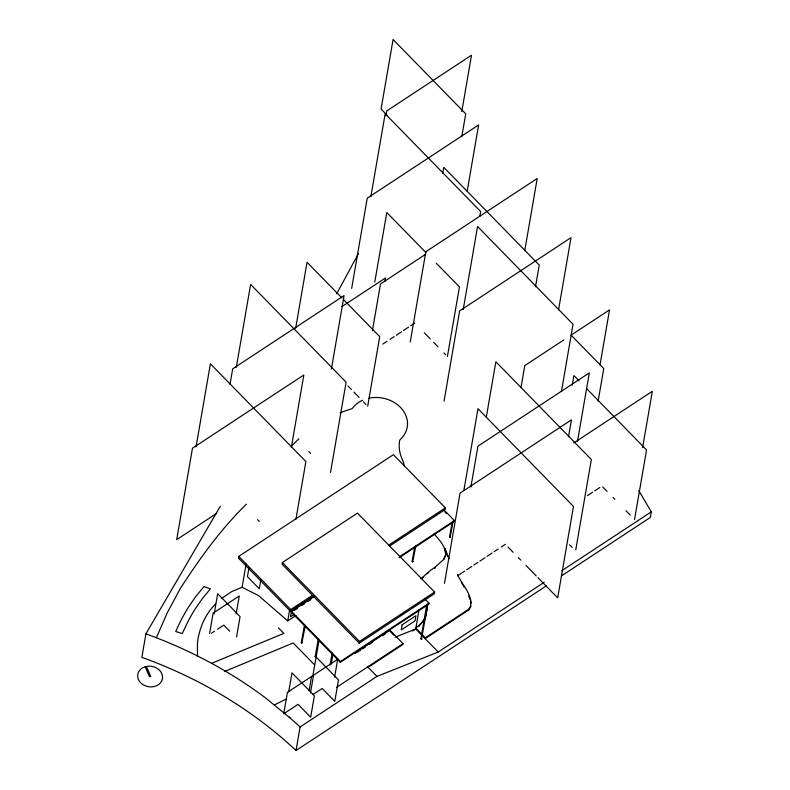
<?xml version="1.0" encoding="UTF-8"?>
<svg xmlns="http://www.w3.org/2000/svg" width="790" height="790" viewBox="0 0 790 790"><rect width="100%" height="100%" fill="white"/><g stroke="black" fill="none" stroke-linecap="round" stroke-linejoin="round"><path stroke-width="1.19" d="M445.609 555.034C445.837 546.532 439.27 539.807 434.066 533.823M220.331 506.242L145.913 633.827L141.854 657.359A404.233 332.738 9.8 0 1 296.033 750.5L546.334 585.864M196.058 446.824L210.397 363.815L305.888 461.567L295.914 519.316M230.008 384.463L232.704 368.821L344.084 295.559L331.405 368.95M236.289 367.429L250.628 284.42L346.119 382.182L330.526 472.41M209.636 633.392L213.132 613.139L239.252 595.956L236.171 613.83M214.179 613.919L217.675 593.675L240.071 616.595L236.575 636.849M238.59 558.214L238.768 556.387L393.4 454.675L445.363 507.881L445.066 509.58L389.51 546.127M242.165 586.911L246.085 564.198M248.959 567.803L247.438 576.631L259.298 588.777L260.819 579.949M295.667 328.225L307.053 262.26L341.971 297.998M291.382 447.14L303.854 374.954L192.474 448.216L176.684 539.649L216.401 513.52M282.385 562.519L282.089 564.228L359.213 643.179L434.312 593.774L434.609 592.065L357.485 513.115L282.385 562.519L359.509 641.47L359.213 643.179M221.891 598.277L231.687 591.562L242.096 587.316L258.35 595.443L287.738 620.91L289.594 610.147M238.471 558.096L290.434 611.292L290.73 609.584L312.149 595.502M291.629 610.206L290.483 616.832L294.334 614.304M314.005 596.697L291.569 611.45L291.421 612.309L340.302 662.346L428.832 604.113L428.98 603.264L424.911 599.096M351.668 288.409L367.251 198.181L478.631 124.919L467.206 191.081M297.02 608.626L297.583 605.318M370.836 196.789L385.174 113.78L480.666 211.532L479.826 216.342M385.945 115.735L386.774 110.936L471.521 55.191L461.785 111.568M288.686 691.931L291.984 672.873L314.371 695.793L310.668 717.241L298.077 704.344L283.738 713.775L287.442 692.336L337.676 659.294L334.595 677.158M305.216 626.085L301.78 643.179L301.316 642.695L304.584 624.485M310.302 599.709L310.717 597.319M374.776 282.079L386.794 212.52L425.958 252.612M296.033 750.5L300.101 726.968L376.968 676.398L438.193 652.027L544.251 582.26M309.088 690.766L311.556 676.477M315.18 656.767L316.138 657.092L315.161 656.865L318.34 638.735M372.406 330.734L380.484 283.956L425.78 254.163M312.81 676.062L319.061 640.256M310.47 693.028L313.561 675.164M384.878 281.556L385.5 277.952L341.932 306.609M367.696 406.198L379.714 336.639L343.67 299.746M330.032 665.062L332.185 652.905M331.247 663.985L332.896 654.426M340.302 662.346L340.451 661.497L428.98 603.264M410.247 341.961L425.84 251.733L537.21 178.471L524.748 250.657M442.716 173.346L443.753 167.332L539.244 265.084L535.501 286.74M461.795 136.67L465.735 113.879L393.084 39.5L381.066 109.069L387.021 115.162M376.968 676.398L367.676 666.888L370.599 665.723L402.9 644.482L403.048 643.623L389.845 630.114L389.697 630.963L393.825 635.19M447.426 356.458L459.444 286.898L436.258 263.159M415.866 545.989L412.617 561.996L412.153 561.522L414.651 547.065M444.059 401.132L459.642 310.904L571.022 237.642L558.55 309.828M463.226 309.512L477.565 226.503L573.056 324.256L561.413 391.633M419.026 609.781L415.698 628.998L412.637 631.013M427.825 604.202L421.465 639.317L420.873 638.814L426.699 605.091M435.221 567.793L435.369 566.944L443.279 559.794L445.451 555.775M471.057 606.266L468.993 609.051L425.287 637.807L425.139 638.656L468.845 609.91C476.192 598.158 461.962 585.262 457.588 574.557M449.056 558.876L444.918 548.398L447.278 556.14M453.213 521.025L450.093 537.348L449.629 536.874L452.117 522.427M444.079 510.014L454.408 520.59L454.26 521.449L399.197 557.671M444.484 583.326L460.066 493.098L571.447 419.846L568.533 436.682M463.858 490.511L477.99 408.707L573.471 506.459L557.681 597.892L537.96 577.697M470.88 487.055L477.95 446.153L589.32 372.9L577.48 441.472M486.314 417.09L495.863 361.761L591.355 459.513L575.772 549.741M468.845 609.91L468.993 609.051M521.064 387.199L524.797 365.612L563.912 339.878M572.246 385.174L573.905 375.576L579.011 380.81M600.005 365.039L609.534 309.868L571.121 335.138L603.748 368.555L598.158 400.935M642.606 447.644L652.343 391.277L573.777 442.953M634.538 519.524L646.556 449.954L586.674 388.65M638.784 490.62L651.335 511.821L650.368 517.43L561.789 575.693M426.215 615.43L426.926 606.868M301.316 642.695L302.323 642.813M412.153 561.522L413.16 561.641M449.629 536.874L450.636 536.993M420.873 638.814L421.85 639.09M425.356 617.257L426.363 614.571M156.341 637.767L167.213 612.902L180.377 588.382C199.801 558.421 220.795 529.221 246.381 504.148M336.688 293.801L358.393 253.709M424.862 618.165L421.811 622.708L415.846 628.139L425.287 637.807M424.714 619.024L419.006 626.292M444.029 559.419L445.757 554.185L444.918 548.398M420.932 578.803L428.763 571.753A129.363 106.482 9.8 0 1 433.907 567.941L435.369 566.944M215.67 603.876C207.721 611.707 202.21 621.898 199.436 632.652A86.1 63.289 8.5 0 0 197.451 645.687L197.49 655.986M422.255 578.142L423.815 576.67M427.035 573.886L428.615 572.612M434.54 568.247L435.043 567.911M382.883 344.035L387.001 341.329M390.082 339.305L394.2 336.589M396.264 335.237L401.409 331.849M403.473 330.497L408.618 327.109M410.672 325.757L414.79 323.051M211.483 633.234L214.554 631.21M217.625 629.186L223.777 625.147L229.653 631.161M388.769 545.1L445.363 507.881M290.434 611.292L313.897 595.867M294.482 610.295L297.544 608.28M301.622 605.594L304.683 603.59M307.745 601.575L310.806 599.561M287.738 620.91L295.865 615.568M399.345 556.812L454.408 520.59M457.509 575.821L464.639 571.13M466.683 569.797L471.768 566.45M473.803 565.107L477.881 562.431M479.915 561.088L485.011 557.74M487.045 556.397L492.14 553.049M494.175 551.706L498.243 549.03M501.304 547.016L505.373 544.34M359.509 641.47L434.609 592.065M587.493 495.587L592.638 492.2M594.702 490.847L599.847 487.46M274.456 704.897L286.237 699.051M389.845 630.114L354.483 653.37L356.418 652.599M357.396 652.214L360.418 650.219M362.442 648.896L365.474 646.901M369.513 644.245L372.534 642.25M382.627 635.614L385.658 633.62M312.978 694.548L322.202 688.475L334.792 701.372L338.495 679.933L316.109 657.004M290.039 717.952L266.26 698.488A404.233 332.738 9.8 0 0 228.942 673.258C202.645 657.438 174.778 644.275 145.913 633.827M336.55 687.359L403.048 643.623M561.759 570.745L651.335 511.821M415.698 546.265L415.194 546.315M211.602 663.363L283.817 633.373L278.435 627.872M224.439 671.539L293.199 642.981L314.489 664.775M395.119 637.194L415.698 628.998L438.193 652.027M289.239 717.132L300.101 726.968M602.76 486.986L607.056 491.38M613.07 497.542L614.788 499.3M625.947 510.725L630.242 515.12M424.24 332.718L430.254 338.88M433.68 342.396L437.976 346.79M443.99 352.942L445.708 354.7M569.56 544.794L572.138 547.431M507.95 546.976L513.095 552.24M518.24 557.503L520.808 560.14M525.952 565.413L536.242 575.94M347.946 385.984L351.372 389.5M353.95 392.136L359.104 397.41M363.4 401.804L365.977 404.441M444.79 511.752L446.508 513.51M308.89 451.663L310.598 453.421M257.51 519.642L259.219 521.4M238.768 556.387L290.73 609.584M291.569 611.45L340.451 661.497M461.646 582.635L464.105 586.97M146.328 666.493L150.692 676.388L149.527 676.694L145.162 666.8M468.687 595.986L470.129 599.709M470.435 600.607L471.008 603.056M426.314 605.328L426.946 610.216M404.233 466.051A42.759 35.195 9.8 0 0 402.821 460.422A43.055 35.441 9.8 0 1 399.76 440.149L400.994 438.786A29.734 24.48 9.8 0 0 402.337 409.526A29.734 24.48 9.8 0 0 368.91 398.2M362.571 400.254A29.734 24.48 9.8 0 0 352.143 408.637A144.471 118.925 9.8 0 0 340.006 412.913M291.688 446.162A144.471 118.925 9.8 0 1 298.897 438.766M402.11 624.811L401.231 629.936L415.066 620.831L415.955 615.706L402.11 624.811M177.572 627.418L175.726 631.516L182.253 633.54L188.079 621.365A338.337 250.716 12.6 0 1 194.775 609.554L202.22 598.8L210.456 588.787L203.958 586.575L195.722 596.608L188.257 607.461A337.725 252.138 14.3 0 0 177.572 627.408M145.725 666.612L144.244 667.086A12.521 10.3 9.8 0 0 142.635 684.417A12.521 10.3 9.8 0 0 162.306 679.341A12.521 10.3 9.8 0 0 147.286 666.306L145.725 666.612"/></g></svg>
